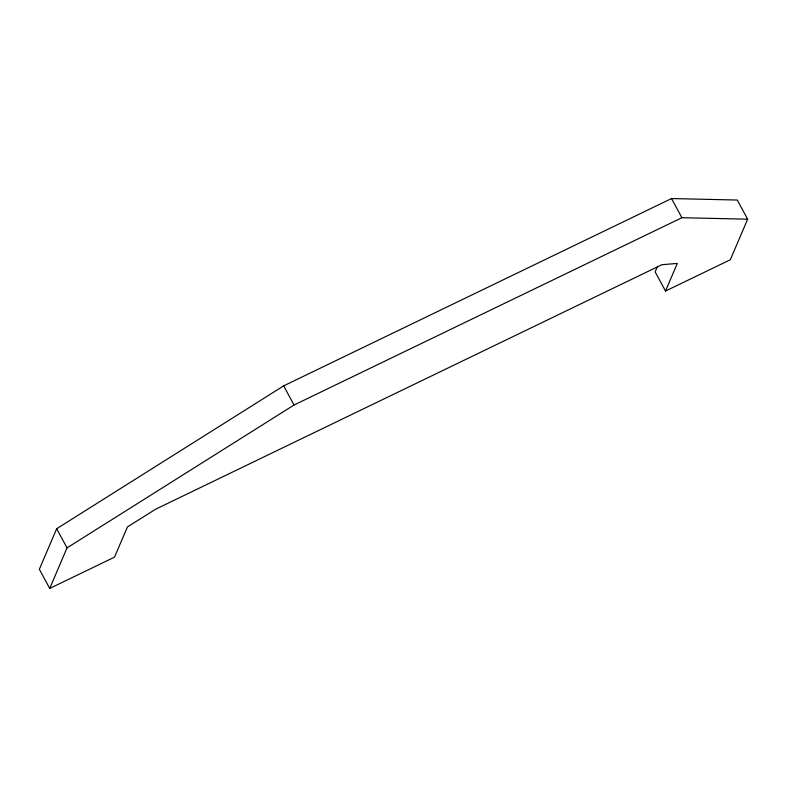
<?xml version="1.0" encoding="UTF-8"?>
<svg xmlns="http://www.w3.org/2000/svg" width="787" height="787" viewBox="0 0 787 787"><rect width="100%" height="100%" fill="white"/><g stroke="black" fill="none" stroke-linecap="round" stroke-linejoin="round"><path stroke-width="1.18" d="M665.507 291.052L730.326 259.749L747.65 219.189L737.291 200.036L671.527 198.56L283.674 385.856L56.674 528.726L39.35 569.286L49.709 588.44L114.528 557.137L127.435 526.926L155.846 509.1L661.926 264.698L677.302 263.429L665.507 291.052L655.148 271.899L657.509 266.37M49.709 588.44L67.033 547.88L294.033 405.02L681.886 217.714L747.65 219.189M671.527 198.56L681.886 217.714M283.674 385.856L294.033 405.02M56.674 528.726L67.033 547.88"/></g></svg>
